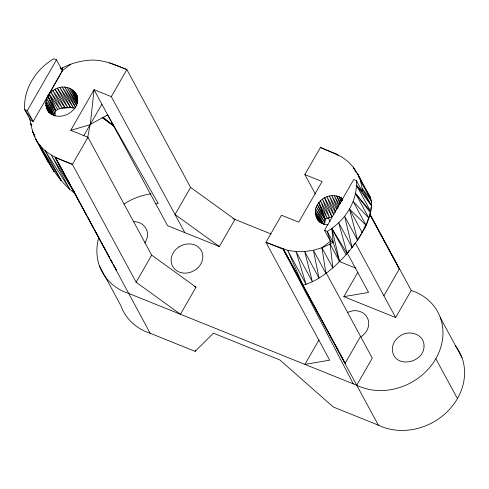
<?xml version="1.0" encoding="UTF-8"?>
<svg xmlns="http://www.w3.org/2000/svg" width="489" height="489" viewBox="0 0 489 489"><rect width="100%" height="100%" fill="white"/><g stroke="black" fill="none" stroke-linecap="round" stroke-linejoin="round"><path stroke-width="0.73" d="M55.092 115.838C53.063 106.04 66.755 108.509 72.439 107.403M324.672 224.396L325.344 218.956L331.976 216.798L324.586 197.752C330.252 194.701 337.856 194.708 342.868 199.054M370.919 209.555L371.023 207.373M371.267 202.275L371.334 200.82L369.977 196.694L357.477 173.577L353.235 167.079L347.856 161.407L341.469 156.7L320.411 147.501L304.849 174.591L315.35 194.011M29.737 118.362C31.516 127.556 33.179 137.317 39.572 144.793C47.598 155.435 60.605 159.53 72.396 164.377L136.119 282.226L180.441 314.244L196.003 287.159L151.682 255.142L87.959 137.287L70.716 130.343L94.059 89.707L167.544 225.661L219.347 246.523L234.958 219.463L190.594 187.415L126.871 69.56C114.542 64.481 101.798 58.857 88.112 60.318C79.224 61.131 70.605 63.704 62.671 67.775L62.384 70.697L49.181 94.041C44.945 99.078 44.707 106.657 48.607 111.963M318.975 339.928L304.904 364.384L329.665 360.167L265.943 242.312L287.666 250.344L296.047 251.584L304.702 251.56L313.406 250.282L321.958 247.776L332.82 267.862L330.136 244.103L330.43 241.181L327.214 231.376L324.543 230.301L353.724 179.512L356.395 180.588L362.282 191.462L371.622 205.875C369.568 224.665 357.966 240.753 346.084 254.781C334.073 267.624 320.24 280.301 302.96 285.234L283.223 249.274L265.943 242.312L281.505 215.227L298.748 222.171L322.092 181.535L304.849 174.591M302.96 285.234L287.666 250.344L306.09 284.415L296.047 251.584L312.379 281.78L304.702 251.56L319.036 278.076L313.406 250.282L325.906 273.4L321.958 247.776L330.136 244.103L339.598 261.609L333.101 242.257L327.214 231.376C344.776 221.138 357.801 201.346 356.395 180.588L356.86 181.987M87.623 137.953L90.08 124.719L101.901 104.212M324.494 220.735L325.112 219.365L317.367 204.653L320.448 200.734L322.41 199.109L324.586 197.752L333.59 214.414M83.753 135.746L90.08 124.719L70.716 130.343M27.317 110.612L24.646 109.536L33.203 121.486L27.317 110.612L56.498 59.817L53.827 58.741C36.272 68.98 23.246 88.772 24.646 109.536L30.532 120.41L33.203 121.486L62.384 70.697L70.856 64.102M455.467 345.857A57.329 49.487 -28.4 0 1 448.254 410.705A57.329 49.487 -28.4 0 1 378.358 425.149L333.376 407.037L279.812 359.935L213.4 333.192L195.129 351.365L150.154 333.254L55.269 157.152L57.445 161.174M109.438 62.873L126.871 69.56L111.309 96.651L184.824 232.617M87.959 137.287L72.396 164.377L55.116 157.415L109.75 257.972M136.119 282.226L151.682 255.142M190.594 187.415L175.031 214.506L219.347 246.523M195.129 351.365L195.887 350.051M337.538 154.726L337.691 154.463L320.411 147.501M354.507 243.736L352.117 247.55L344.647 216.254L357.545 240.105L360.876 234.298M361.615 233.008L366.065 225.27L370.491 212.88L355.552 193.479L368.95 218.253L353.168 201.425L366.065 225.27L364.073 228.455M369.928 214.078L411.218 290.448L395.644 317.514L343.84 296.652L357.887 272.208M345.136 363.235L283.375 249.005L345.136 363.235L360.546 336.414M383.889 295.778L399.305 268.956L369.757 214.048M378.358 425.149L356.75 385.259L372.3 358.15L325.943 272.41M348.7 250.979L347.141 253.51L331.866 228.479L333.101 242.257L330.136 244.103M349.244 250.374L347.141 253.51L338.718 222.776L352.117 247.55M364.384 227.782L366.065 225.27L349.507 209.078L357.545 240.105M360.949 336.903L364.207 334.189A16.339 14.108 -28.4 0 0 367.459 317.954A16.339 14.108 -28.4 0 0 352.697 310.796L347.6 312.3M321.958 247.776L330.43 241.181L333.101 242.257M60.899 68.882L62.671 67.775M106.217 115.367L107.69 114.97L90.312 124.31L94.059 89.707L111.309 96.651M155.789 203.919L158.265 203.497L107.751 115.074M343.84 296.652L368.572 292.446L347.208 252.935M65.624 107.666L72.934 107.537M133.558 221.719C140.636 221.217 147.531 227.037 147.544 234.286A16.339 14.108 -28.4 0 1 144.775 242.96M62.885 107.825L65.092 107.855L55.006 89.194L52.83 90.551L49.181 94.041L55.77 110.404L47.794 96.095L55.141 113.809L46.742 98.277L54.468 115.838M48.662 112.018L47.195 109.347C56.223 125.514 84.371 110.477 76.04 93.974L77.109 95.997C74.267 88.222 64.701 85.117 57.341 88.148L67.898 107.672L55.006 89.194L57.341 88.148L70.74 107.696L74.903 108.136M328.064 224.818C318.156 224.836 311.817 212.843 317.367 204.653L325.209 219.158L318.755 202.599L327.153 218.131L320.448 200.734L329.445 217.373L322.41 199.109L331.976 216.798M232.856 218.62L271.016 233.98M338.895 261.309L355.87 268.143M194.604 286.591L196.003 287.159M457.423 398.602L435.815 358.712A57.329 49.487 -28.4 0 1 356.75 385.259L128.644 293.4A57.329 49.517 -28.4 0 1 98.839 237.269M102.042 117.562L113.613 125.917L112.69 124.707M103.332 118.142L113.613 125.917L110.917 123.283M55.116 157.415L74.86 193.375C56.247 179.585 45.807 158.302 35.336 138.301L53.912 171.309L53.112 169.188M103.191 117.232L113.613 125.917M355.552 193.479L370.815 211.737L356.597 185.435L362.282 191.462L362.153 188.375L360.472 180.728L357.477 173.577L361.848 182.25M367.972 194.115L369.977 196.694L370.063 198.198M371.334 200.82L362.153 188.375L371.622 205.875L371.334 200.82L360.472 180.728L369.977 196.694M356.597 185.435L371.622 205.875M60.245 67.708L62.384 70.697L56.498 59.817M65.092 107.855L52.83 90.551L62.396 108.24L50.874 92.177L59.872 108.815L49.181 94.041L57.574 109.573M325.112 219.365L316.322 206.835L324.72 222.367L315.643 209.109L323.92 224.414M75.434 107.097L62.274 87.066L73.552 107.922L59.786 87.427L70.74 107.696M323.828 224.5L315.344 211.407L321.719 223.198M76.388 105.214L64.744 87.06L75.538 107.018M77.115 103.375L67.14 87.409L77.03 105.703M321.352 223.314L315.436 213.675L320.118 222.336M74.86 193.375L51.339 155.178L69.762 189.243L44.951 150.465L61.278 180.661L60.654 179.28M77.635 101.675L69.395 88.118L77.555 103.203M61.278 180.661L39.572 144.793L53.912 171.309M77.562 99.499L71.467 89.151L77.47 100.257M319.757 222.446L315.918 215.857L318.73 221.065M77.433 97.769L73.289 90.496L77.604 98.485M48.405 111.199L49.151 112.513L46.339 107.299L49.151 112.507M318.211 220.49L316.774 217.905L318.186 220.515M76.975 96.021L74.823 92.121L77.647 97.335M110.477 259.311L112.659 263.333M113.393 264.671L116.669 270.704L113.43 264.708M440.369 317.771L461.977 357.661M356.463 173.045L353.235 167.079L354.146 169.127M337.691 154.463L338.4 155.789M369.745 214.286L399.305 268.956M349.507 209.078L362.227 232.617M342.453 200.325L341.041 197.709L342.324 200.459M341.456 201.266L338.975 196.67L341.169 201.541M340.601 203.155L336.719 195.967L340.063 203.644M339.36 204.934L334.323 195.612L338.724 206.046M338.192 207.354L331.854 195.618L337.214 208.687M355.417 243.112L395.644 317.514M336.787 209.714L329.366 195.985L335.796 212.043M335.368 212.324L326.921 196.7L333.84 214.298M328.021 217.446L330.191 221.462M346.084 254.781L331.866 228.479L339.598 261.609M324.543 230.301L330.43 241.181M356.75 385.259L283.223 249.274L353.29 383.865M55.636 110.6L47.794 96.095L55.532 110.807M54.34 115.856L46.064 100.551L52.775 115.025M52.14 114.64L45.764 102.849L51.351 114.322M50.544 113.778L45.856 105.117L50.343 113.937M58.173 162.519L60.349 166.541M61.076 167.886L64.34 173.919M65.061 175.264L67.237 179.286M67.965 180.63L70.141 184.653M70.868 185.997L77.017 197.379M77.739 198.711L79.903 202.709M80.624 204.041L86.755 215.374M87.476 216.713L90.716 222.709M91.437 224.041L93.601 228.045M94.322 229.378L99.01 238.045M99.732 239.378L100.453 240.71M101.174 242.043L102.971 245.38M103.692 246.713L105.856 250.71M106.578 252.043L109.823 258.045M110.545 259.378L112.708 263.375M31.706 125.447L30.654 123.503L31.596 125.581M34.511 135.166L32.335 131.144L35.092 136.529M99.481 266.053L120.991 305.9A57.329 49.517 -28.4 0 0 150.154 333.254M317.984 219.757L318.681 221.071M40.599 147.293L47.836 161.419L45.055 155.313M318.755 202.599L325.344 218.956M411.218 290.448A57.329 49.487 -28.4 0 1 435.815 358.712M124.041 204.047A57.329 49.517 -28.4 0 1 150.881 193.858M424.03 345.625C424.593 363.382 393.737 369.537 392.306 349.525A16.339 14.108 -28.4 0 1 400.088 335.98C408.572 329.549 423.945 333.81 424.03 345.625M178.895 246.908L175.637 249.622A16.339 14.108 -28.4 0 0 172.385 265.857A16.339 14.108 -28.4 0 0 187.146 273.015L191.248 272.018L195.056 270.099A16.339 14.108 -28.4 0 0 202.678 254.671A16.339 14.108 -28.4 0 0 190.912 243.98L186.804 243.987L182.703 244.989L178.895 246.908"/></g></svg>
